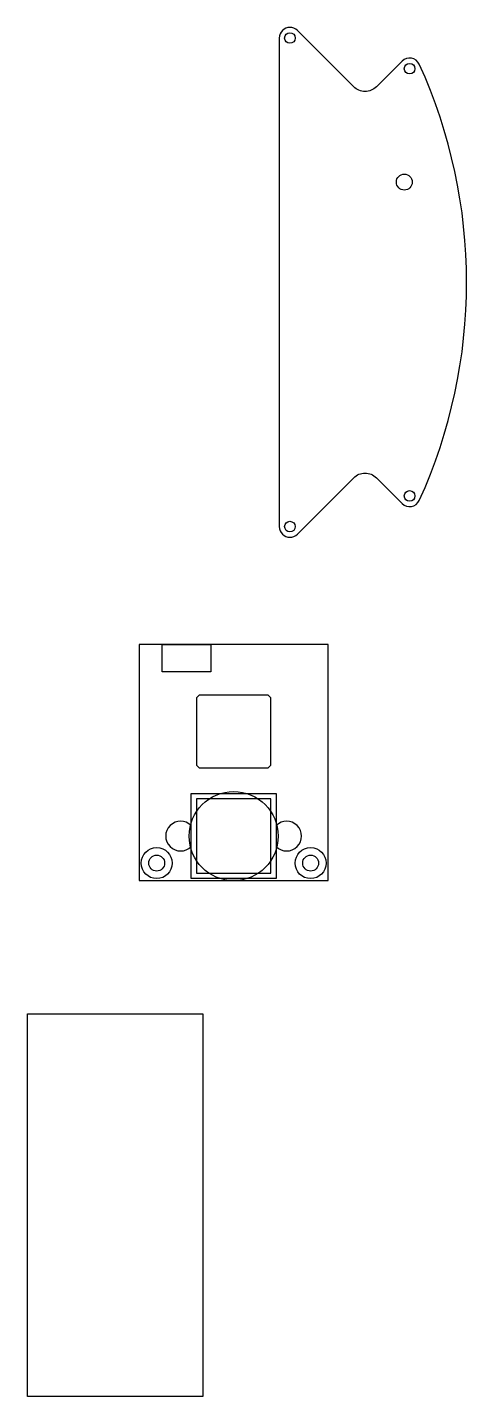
# Model space of a CAD drawing. Header units: inches. Extents: x 0 to 552, y 0 to 501.
# Drawn here: x 232.9 to 315.5, y 3.2 to 260.8 of the extents above; entities that cross this region are included whole.
import ezdxf

# ---------------------------------------------------------------- set-up
doc = ezdxf.new("R2010")
doc.units = ezdxf.units.IN
doc.header["$MEASUREMENT"] = 0
doc.layers.add('バッテリー', color=1, linetype='Continuous')
doc.layers.add('基板', color=4, linetype='Continuous')

msp = doc.modelspace()

# ---------------------------------------------------------------- linework, layer by layer
at = {"layer": 'バッテリー'}
msp.add_lwpolyline([(265.86, 3.25), (232.86, 3.25), (232.86, 75.25), (265.86, 75.25), (265.86, 3.25)], dxfattribs=at)
at = {"layer": '基板'}
msp.add_lwpolyline([(280.24, 166.93, 0.198912), (280.83, 165.51, 0.414214), (283.65, 165.51), (294.26, 176.12, -0.414214), (298.5, 176.12), (303.34, 171.28, 0.523448), (306.58, 171.86, 0.216949), (306.58, 253.91, 0.523448), (303.34, 254.5), (298.5, 249.66, -0.414214), (294.26, 249.66), (283.65, 260.26, 0.414214), (280.83, 260.26), (280.83, 260.26, 0.198912), (280.24, 258.85)], format="xyb", close=True, dxfattribs=at)
for points in [[(289.44, 144.77), (253.88, 144.77), (253.88, 100.32), (289.44, 100.32)], [(267.35, 144.77), (267.35, 139.61), (258.19, 139.61), (258.19, 144.77)], [(264.76, 121.99), (264.76, 134.79), (265.26, 135.29), (278.06, 135.29), (278.56, 134.79), (278.56, 121.99), (278.06, 121.49), (265.26, 121.49)], [(279.66, 110.68), (279.66, 106.73), (279.66, 100.7), (263.66, 100.7), (263.66, 106.73), (263.66, 110.68), (263.66, 116.7), (279.66, 116.7)], [(264.66, 115.7), (264.66, 101.7), (278.66, 101.7), (278.66, 115.7)]]:
    msp.add_lwpolyline(points, close=True, dxfattribs=at)
for centre, radius in [((282.24, 258.85), 1), ((304.76, 253.08), 1), ((303.76, 231.74), 1.5), ((304.76, 172.69), 1), ((282.24, 166.93), 1), ((271.66, 108.7), 8.38), ((257.18, 103.62), 2.92), ((286.14, 103.62), 2.92), ((257.18, 103.62), 1.5), ((286.14, 103.62), 1.5)]:
    msp.add_circle(centre, radius, dxfattribs=at)
at = {"layer": '基板', "linetype": 'Continuous'}
for centre in [(257.18, 103.62), (286.14, 103.62)]:
    msp.add_circle(centre, 1.5, dxfattribs=at)
at = {"layer": '基板'}
for centre, start, end in [((261.68, 108.7), 45, 315), ((281.64, 108.7), 225, 135)]:
    msp.add_arc(centre, 2.8, start, end, dxfattribs=at)

doc.saveas('drawing.dxf')
